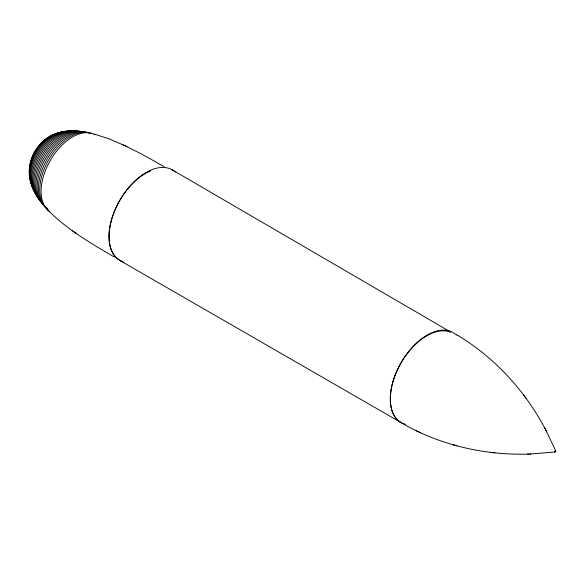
<?xml version="1.0" encoding="UTF-8"?>
<svg xmlns="http://www.w3.org/2000/svg" width="585" height="585" viewBox="0 0 585 585"><rect width="100%" height="100%" fill="white"/><g stroke="black" fill="none" stroke-linecap="round" stroke-linejoin="round"><path stroke-width="0.88" d="M554.938 452.022L529.878 454.04M404.754 424.812C442.37 445.69 485.777 455.437 528.686 454.077M527.633 454.114L530.851 454.011M490.742 452.351L492.745 452.585M492.921 452.6L494.873 452.819M94.2 134.045L108.861 138.777L124.364 145.431M452.402 444.549L454.472 445.126M454.94 445.258L456.98 445.828M125.036 145.745L142.023 154.264L164.093 166.63M122.455 144.539L126.952 146.645M416.037 430.604L417.953 431.511M418.677 431.84L420.586 432.739M120.378 260.771L401.032 422.56M114.258 256.99C91.487 243.645 68.24 230.256 49.367 211.551M171.851 169.635L449.58 331.402M456.644 334.686C494.215 357.069 524.84 390.407 545.271 428.966M72.54 230.826L74.266 232.04M74.88 232.457L76.613 233.671M47.663 209.803L49.74 211.872L46.325 208.421M526.156 398.487L523.685 395.146M545.863 430.092L555.735 450.918M544.81 428.103L546.288 430.882M405.039 424.41A52.028 29.981 -60.1 0 1 401.076 362.656A52.028 29.981 -60.1 0 1 456.432 335.146M404.974 424.235A51.604 29.85 -59.9 0 1 398.414 367.841A51.604 29.85 -59.9 0 1 450.816 332.287M123.896 262.197A52.336 30.274 -59.9 0 1 119.589 200.604A52.336 30.274 -59.9 0 1 175.259 172.019M121.643 261.1A51.575 29.82 -59.9 0 1 112.342 217.137A51.575 29.82 -59.9 0 1 150.754 170.827M29.791 168.392A24.351 14.077 -59.9 0 1 47.034 138.579M30.054 176.721A27.692 16.007 -59.9 0 1 34.998 151.515A27.692 16.007 -59.9 0 1 54.383 134.652M30.603 180.787A30.281 17.506 -59.9 0 1 36.08 150.901A30.281 17.506 -59.9 0 1 59.597 132.963M31.641 184.648A32.409 18.735 -59.9 0 1 36.292 152.268A32.409 18.735 -59.9 0 1 62.047 132.078M33.074 188.326A34.215 19.78 -59.9 0 1 37.206 152.802A34.215 19.78 -59.9 0 1 65.951 131.486M34.844 191.829A35.795 20.694 -59.9 0 1 38.244 153.402A35.795 20.694 -59.9 0 1 69.871 131.274M35.846 193.971A37.184 21.499 -59.9 0 1 39.378 154.06A37.184 21.499 -59.9 0 1 72.226 131.069M38.04 197.203A38.42 22.215 -59.9 0 1 40.577 154.754A38.42 22.215 -59.9 0 1 76.123 131.362M39.232 199.171A39.539 22.859 -59.9 0 1 41.842 155.493A39.539 22.859 -59.9 0 1 78.419 131.413M40.482 201.057A40.555 23.444 -59.9 0 1 43.158 156.254A40.555 23.444 -59.9 0 1 80.679 131.559M43.093 203.989A41.476 23.978 -59.9 0 1 43.795 158.33A41.476 23.978 -59.9 0 1 82.894 131.786M44.467 205.759A42.325 24.468 -59.9 0 1 45.922 157.855A42.325 24.468 -59.9 0 1 86.741 132.671M47.363 208.457A43.1 24.921 -59.9 0 1 46.603 160.027A43.1 24.921 -59.9 0 1 88.927 133.044M47.319 209.13A43.816 25.33 -59.9 0 1 48.826 159.537A43.816 25.33 -59.9 0 1 91.084 133.468M48.789 210.746A44.475 25.711 -59.9 0 1 51.129 159.04A44.475 25.711 -59.9 0 1 94.858 134.762M555.362 451.854A0.739 0.424 -60.1 0 0 555.596 450.721A0.739 0.424 -60.1 0 0 554.726 451.488A0.739 0.424 -60.1 0 0 555.362 451.854"/></g></svg>
